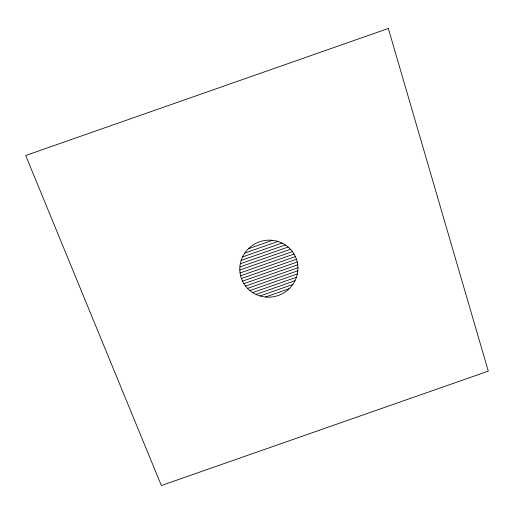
<?xml version="1.0" encoding="UTF-8"?>
<svg xmlns="http://www.w3.org/2000/svg" width="514" height="514" viewBox="0 0 514 514"><rect width="100%" height="100%" fill="white"/><g stroke="black" fill="none" stroke-linecap="round" stroke-linejoin="round"><path stroke-width="0.77" d="M248.339 248.782L272.504 240.321M244.76 253.087L277.99 241.451M242.563 256.91L282.083 243.071M241.156 260.444L285.392 244.96M240.301 263.785L288.148 247.035M239.877 266.972L290.468 249.258M239.807 270.023L292.427 251.603M240.064 272.96L294.059 254.057M240.61 275.787L295.396 256.608M241.432 278.511L296.456 259.249A29.15 28.437 -19.1 0 0 247.131 250.055A29.15 28.437 -19.1 0 0 263.014 296.674A29.15 28.437 -19.1 0 0 296.456 259.249M242.537 281.139L297.233 261.992M243.912 283.664L297.728 264.819M245.583 286.08L297.934 267.749M247.562 288.38L297.824 270.782M249.9 290.551L297.349 273.936M252.657 292.569L296.456 277.239M255.953 294.4L295.017 280.721M260.02 295.948L292.813 284.467M265.436 297.021L289.241 288.688M388.333 28.469L25.7 155.504L161.357 485.531L488.3 371.127L388.333 28.469"/></g></svg>
